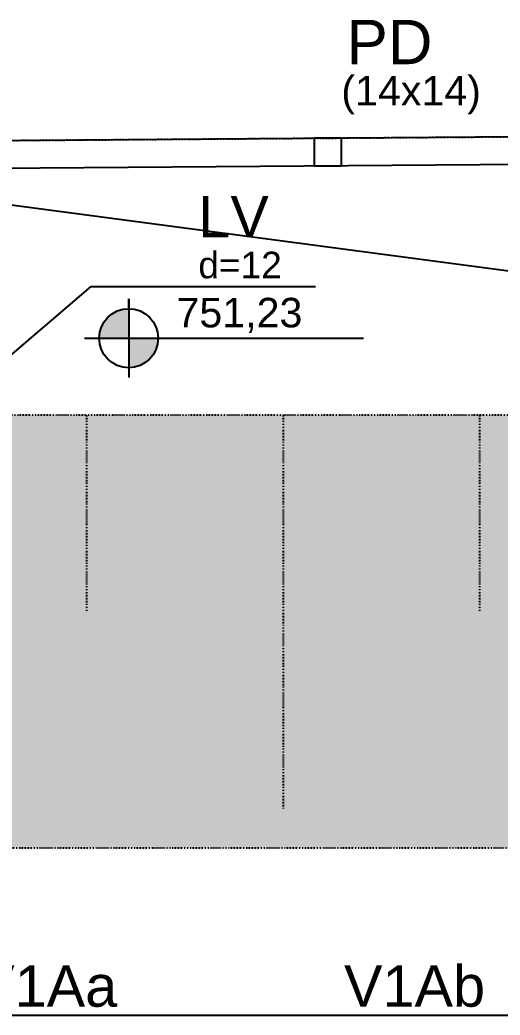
# Model space of a CAD drawing. Header units: millimetres. Extents: x 2609 to 8562, y 1432 to 7136.
# Drawn here: x 4455 to 4700, y 6260 to 6766 of the extents above; entities that cross this region are included whole.
import ezdxf

# ---------------------------------------------------------------- set-up
doc = ezdxf.new("R2010")
doc.units = ezdxf.units.MM
doc.linetypes.add('ESTILO_TQS_0003', pattern=[1.5, 0.5, -0.4, 0.1, -0.5])
for name, color, linetype in [('1', 4, 'Continuous'), ('10', 13, 'Continuous'), ('12', 3, 'Continuous'), ('13', 76, 'Continuous'), ('19', 5, 'Continuous'), ('204', 7, 'ESTILO_TQS_0003'), ('24', 5, 'ESTILO_TQS_0003'), ('26', 1, 'Continuous'), ('27', 10, 'Continuous'), ('4', 1, 'Continuous'), ('8', 5, 'Continuous'), ('9', 3, 'Continuous')]:
    doc.layers.add(name, color=color, linetype=linetype)
doc.styles.get("Standard").update_dxf_attribs({"font": 'arial.ttf'})

msp = doc.modelspace()

# ---------------------------------------------------------------- linework, layer by layer
for p, q in [((4510.83, 6619.4), (4510.83, 6624.4)), ((4510.83, 6624.4), (4510.83, 6584.4)), ((4488.33, 6604.4), (4630.23, 6604.4))]:
    msp.add_line(p, q)
msp.add_circle((4510.83, 6604.4), 15)
at = {"layer": '1'}
for p, q in [((8556.74, 6734.88), (3772.64, 6699.77)), ((8556.84, 6720.88), (3772.64, 6685.77)), ((4196.63, 6260.4), (4961.18, 6260.4))]:
    msp.add_line(p, q, dxfattribs=at)
at = {"layer": '19'}
msp.add_line((4319.12, 6689.78), (7549.18, 6260.4), dxfattribs=at)
at = {"layer": '204'}
for p, q in [((5167.18, 6565.31), (4302.75, 6565.31)), ((4489.37, 6565.31), (4489.37, 6465.31)), ((4589.37, 6565.31), (4589.37, 6365.31)), ((4689.37, 6565.31), (4689.37, 6465.31)), ((5166.53, 6345.31), (4317.75, 6345.31))]:
    msp.add_line(p, q, dxfattribs=at)
at = {"layer": '24'}
msp.add_line((8556.74, 6734.88), (3756.53, 6699.65), dxfattribs=at)
at = {"layer": '26'}
for p, q in [((4268.18, 6440.3), (4491.81, 6630.7)), ((4491.81, 6630.7), (4605.91, 6630.7))]:
    msp.add_line(p, q, dxfattribs=at)
at = {"layer": '27'}
for points in [[(4510.83, 6604.4), (4500.62, 6615.39), (4499.8, 6614.57)], [(4510.83, 6604.4), (4501.19, 6615.89), (4500.62, 6615.39)], [(4510.83, 6604.4), (4501.87, 6616.43), (4501.19, 6615.89)], [(4510.83, 6604.4), (4502.46, 6616.85), (4501.87, 6616.43)], [(4510.83, 6604.4), (4503.24, 6617.34), (4502.46, 6616.85)], [(4510.83, 6604.4), (4503.92, 6617.71), (4503.24, 6617.34)], [(4510.83, 6604.4), (4504.82, 6618.14), (4503.92, 6617.71)], [(4510.83, 6604.4), (4505.31, 6618.35), (4504.82, 6618.14)], [(4510.83, 6604.4), (4506.41, 6618.73), (4505.31, 6618.35)], [(4510.83, 6604.4), (4507.78, 6619.09), (4506.41, 6618.73)], [(4510.83, 6604.4), (4508.97, 6619.28), (4507.78, 6619.09)], [(4510.83, 6604.4), (4510.83, 6619.4), (4508.97, 6619.28)], [(4510.83, 6604.4), (4497.4, 6611.08), (4496.78, 6609.67)], [(4510.83, 6604.4), (4497.97, 6612.13), (4497.4, 6611.08)], [(4510.83, 6604.4), (4498.61, 6613.11), (4497.97, 6612.13)], [(4510.83, 6604.4), (4499.8, 6614.57), (4498.61, 6613.11)], [(4510.83, 6604.4), (4495.85, 6605.33), (4495.83, 6604.4)], [(4510.83, 6604.4), (4495.86, 6605.42), (4495.85, 6605.33)], [(4510.83, 6604.4), (4495.99, 6606.63), (4495.86, 6605.42)], [(4510.83, 6604.4), (4496.12, 6607.37), (4495.99, 6606.63)], [(4510.83, 6604.4), (4496.35, 6608.31), (4496.12, 6607.37)], [(4510.83, 6604.4), (4496.78, 6609.67), (4496.35, 6608.31)], [(4510.83, 6604.4), (4495.83, 6604.4), (4510.83, 6604.4)], [(4510.83, 6604.4), (4525.83, 6604.4), (4525.71, 6602.54)], [(4510.83, 6604.4), (4525.71, 6602.54), (4525.51, 6601.35)], [(4510.83, 6604.4), (4525.51, 6601.35), (4525.16, 6599.98)], [(4510.83, 6604.4), (4525.16, 6599.98), (4524.78, 6598.88)], [(4510.83, 6604.4), (4524.78, 6598.88), (4524.57, 6598.39)], [(4510.83, 6604.4), (4524.57, 6598.39), (4524.14, 6597.49)], [(4510.83, 6604.4), (4524.14, 6597.49), (4523.76, 6596.81)], [(4510.83, 6604.4), (4523.76, 6596.81), (4523.28, 6596.03)], [(4510.83, 6604.4), (4523.28, 6596.03), (4522.86, 6595.44)], [(4510.83, 6604.4), (4522.86, 6595.44), (4522.32, 6594.76)], [(4510.83, 6604.4), (4522.32, 6594.76), (4521.82, 6594.2)], [(4510.83, 6604.4), (4521.82, 6594.2), (4521, 6593.38)], [(4510.83, 6604.4), (4521, 6593.38), (4519.53, 6592.19)], [(4510.83, 6604.4), (4519.53, 6592.19), (4518.56, 6591.54)], [(4510.83, 6604.4), (4518.56, 6591.54), (4517.51, 6590.97)], [(4510.83, 6604.4), (4517.51, 6590.97), (4516.1, 6590.36)], [(4510.83, 6604.4), (4516.1, 6590.36), (4514.74, 6589.92)], [(4510.83, 6604.4), (4514.74, 6589.92), (4513.8, 6589.7)], [(4510.83, 6604.4), (4513.8, 6589.7), (4513.06, 6589.57)], [(4510.83, 6604.4), (4513.06, 6589.57), (4511.85, 6589.43)], [(4510.83, 6604.4), (4511.85, 6589.43), (4511.76, 6589.43)], [(4510.83, 6604.4), (4511.76, 6589.43), (4510.83, 6589.4)], [(4510.83, 6604.4), (4510.83, 6589.4), (4510.83, 6604.4)], [(4317.75, 6345.36), (4317.75, 6565.31), (5167.18, 6565.31)], [(4317.75, 6345.36), (5167.18, 6565.31), (5167.18, 6345.36)]]:
    msp.add_solid(points, dxfattribs=at)
at = {"layer": '4'}
msp.add_lwpolyline([(4605.12, 6691.99), (4619.12, 6691.99), (4619.12, 6705.99), (4605.12, 6705.99), (4605.12, 6691.99)], dxfattribs=at)

# ---------------------------------------------------------------- texts
at = {"layer": '10'}
msp.add_text('LV', height=21, dxfattribs=at).set_placement((4546.27, 6655.74))
at = {"layer": '12'}
msp.add_text('(14x14)', height=15, dxfattribs=at).set_placement((4619.01, 6722.68))
at = {"layer": '13'}
msp.add_text('d=12', height=13.5, dxfattribs=at).set_placement((4546.27, 6634.85))
at = {"layer": '26'}
msp.add_text('751,23', height=15, dxfattribs=at).set_placement((4535.14, 6609.9))
at = {"layer": '8'}
for s, p in [('V1Ab', (4620.41, 6264.66)), ('V1Aa', (4433.24, 6264.66))]:
    msp.add_text(s, height=21, dxfattribs=at).set_placement(p)
at = {"layer": '9'}
msp.add_text('PD', height=22.5, dxfattribs=at).set_placement((4621.74, 6743.65))

doc.saveas('drawing.dxf')
